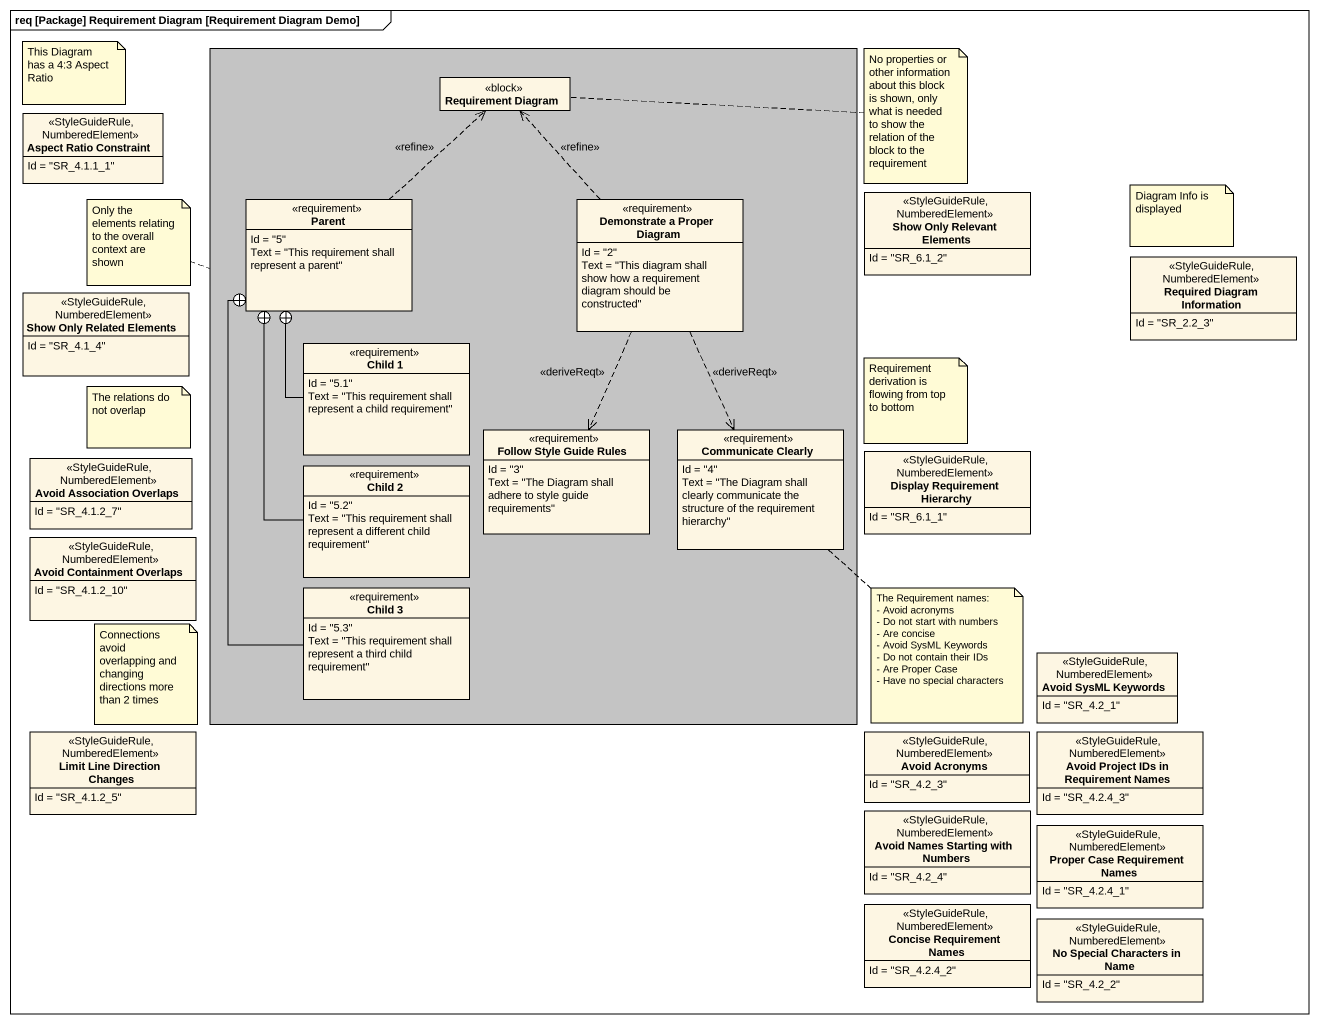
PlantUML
@startuml
mainframe req [Package] Requirement Diagram [Requirement Diagram Demo]
hide circle
hide empty members
rectangle " " as rectangle1 #C4C4C4 {
  class "Requirement Diagram" as Requirement_Diagram <<block>>
  class Parent <<requirement>> {
    Id = "5"
    Text = "This requirement shall represent a parent"
  }
  class "Demonstrate a Proper Diagram" as Demonstrate_a_Proper_Diagram <<requirement>> {
    Id = "2"
    Text = "This diagram shall show how a requirement diagram should be constructed"
  }
  class "Child 1" as Child_1 <<requirement>> {
    Id = "5.1"
    Text = "This requirement shall represent a child requirement"
  }
  class "Follow Style Guide Rules" as Follow_Style_Guide_Rules <<requirement>> {
    Id = "3"
    Text = "The Diagram shall adhere to style guide requirements"
  }
  class "Communicate Clearly" as Communicate_Clearly <<requirement>> {
    Id = "4"
    Text = "The Diagram shall clearly communicate the structure of the requirement hierarchy"
  }
  class "Child 2" as Child_2 <<requirement>> {
    Id = "5.2"
    Text = "This requirement shall represent a different child requirement"
  }
  class "Child 3" as Child_3 <<requirement>> {
    Id = "5.3"
    Text = "This requirement shall represent a third child requirement"
  }
}
class "Aspect Ratio Constraint" as Aspect_Ratio_Constraint <<StyleGuideRule, NumberedElement>> {
  Id = "SR_4.1.1_1"
}
class "Show Only Relevant Elements" as Show_Only_Relevant_Elements <<StyleGuideRule, NumberedElement>> {
  Id = "SR_6.1_2"
}
class "Required Diagram Information" as Required_Diagram_Information <<StyleGuideRule, NumberedElement>> {
  Id = "SR_2.2_3"
}
class "Show Only Related Elements" as Show_Only_Related_Elements <<StyleGuideRule, NumberedElement>> {
  Id = "SR_4.1_4"
}
class "Avoid Association Overlaps" as Avoid_Association_Overlaps <<StyleGuideRule, NumberedElement>> {
  Id = "SR_4.1.2_7"
}
class "Display Requirement Hierarchy" as Display_Requirement <<StyleGuideRule, NumberedElement>> {
  Id = "SR_6.1_1"
}
class "Avoid Containment Overlaps" as Avoid_Containment_Overlaps <<StyleGuideRule, NumberedElement>> {
  Id = "SR_4.1.2_10"
}
class "Avoid SysML Keywords" as Avoid_SysML_Keywords <<StyleGuideRule, NumberedElement>> {
  Id = "SR_4.2_1"
}
class "Limit Line Direction Changes" as Limit_Line_Direction_Changes <<StyleGuideRule, NumberedElement>> {
  Id = "SR_4.1.2_5"
}
class "Avoid Acronyms" as Avoid_Acronyms <<StyleGuideRule, NumberedElement>> {
  Id = "SR_4.2_3"
}
class "Avoid Project IDs in Requirement Names" as Avoid_Project_IDs_in <<StyleGuideRule, NumberedElement>> {
  Id = "SR_4.2.4_3"
}
class "Avoid Names Starting with Numbers" as Avoid_Names_Starting_with <<StyleGuideRule, NumberedElement>> {
  Id = "SR_4.2_4"
}
class "Proper Case Requirement Names" as Proper_Case_Requirement <<StyleGuideRule, NumberedElement>> {
  Id = "SR_4.2.4_1"
}
class "Concise Requirement Names" as Concise_Requirement_Names <<StyleGuideRule, NumberedElement>> {
  Id = "SR_4.2.4_2"
}
class "No Special Characters in Name" as No_Special_Characters_in <<StyleGuideRule, NumberedElement>> {
  Id = "SR_4.2_2"
}
Parent .up.> Requirement_Diagram : <<refine>>
Demonstrate_a_Proper_Diagram .up.> Requirement_Diagram : <<refine>>
Demonstrate_a_Proper_Diagram ..> Follow_Style_Guide_Rules : <<deriveReqt>>
Demonstrate_a_Proper_Diagram ..> Communicate_Clearly : <<deriveReqt>>
Child_1 -up-+ Parent
Child_2 -up-+ Parent
Child_3 -up-+ Parent
note as N1
  This Diagram has a 4:3 Aspect Ratio
end note
note right of Requirement_Diagram : No properties or other information about this block is shown, only what is needed to show the relation of the block to the requirement
note left of rectangle1 : Only the elements relating to the overall context are shown
note as N4
  Diagram Info is displayed
end note
note as N5
  The relations do not overlap
end note
note as N6
  Requirement derivation is flowing from top to bottom
end note
note as N7
  Connections avoid overlapping and changing directions more than 2 times
end note
note bottom of Communicate_Clearly
  The Requirement names:
  - Avoid acronyms
  - Do not start with numbers
  - Are concise
  - Avoid SysML Keywords
  - Do not contain their IDs
  - Are Proper Case
  - Have no special characters
end note
@enduml
